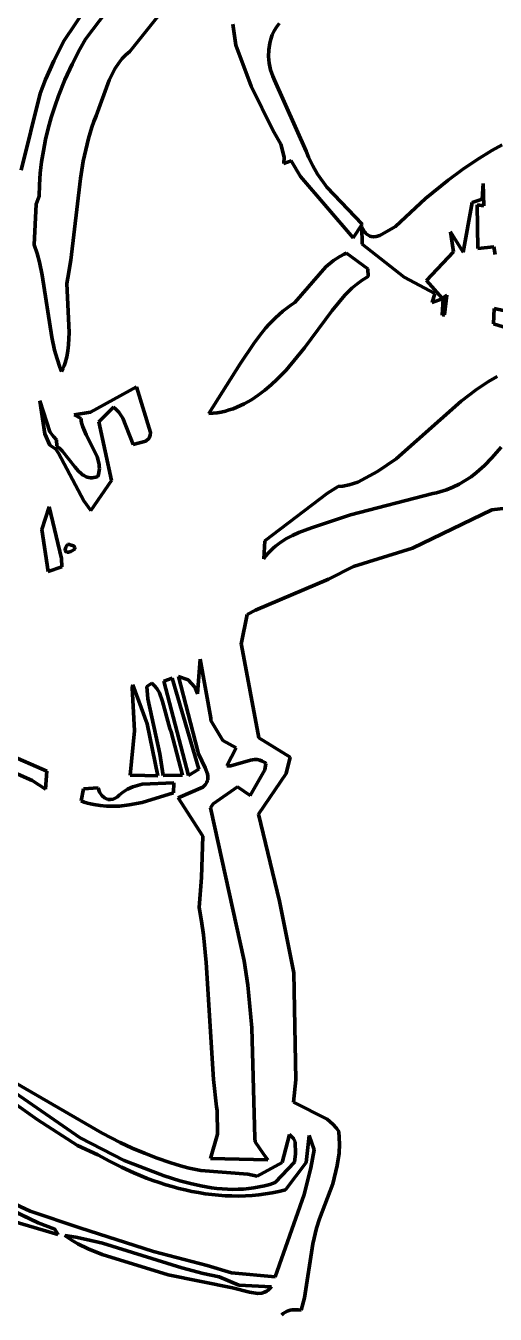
# Model space of a CAD drawing. Header units: millimetres. Extents: x 0 to 11.1, y 0 to 16.2.
# Drawn here: x 7.683 to 8.757, y 8.305 to 11.251 of the extents above; entities that cross this region are included whole.
import ezdxf

# ---------------------------------------------------------------- set-up
doc = ezdxf.new("R2010")
doc.units = ezdxf.units.MM
doc.layers.add('color#0b0b0bff', color=7, linetype='CONTINUOUS', lineweight=100)
doc.layers.add('color#ffffffff', color=7, linetype='CONTINUOUS', lineweight=100)

msp = doc.modelspace()

# ---------------------------------------------------------------- linework, layer by layer
at = {"layer": 'color#0b0b0bff'}
for p, q in [((7.7707, 11.2172), (7.8981, 11.4085)), ((7.9208, 11.3552), (7.8194, 11.2205)), ((7.9208, 11.1921), (8.0242, 11.3225)), ((8.2561, 11.248), (8.2622, 11.2563)), ((8.1564, 11.2547), (8.1632, 11.2069)), ((8.2432, 11.2207), (8.2466, 11.2302)), ((8.2466, 11.2302), (8.2509, 11.2393)), ((8.2509, 11.2393), (8.2561, 11.248)), ((7.7469, 11.1706), (7.7707, 11.2172)), ((7.8066, 11.1978), (7.7887, 11.163)), ((7.8194, 11.2205), (7.8066, 11.1978)), ((8.1632, 11.2069), (8.1982, 11.1129)), ((8.2384, 11.196), (8.2406, 11.211)), ((8.2406, 11.211), (8.2432, 11.2207)), ((7.7384, 11.1515), (7.7469, 11.1706)), ((7.8961, 11.1672), (7.9035, 11.1761)), ((7.9035, 11.1761), (7.9116, 11.1844)), ((7.9116, 11.1844), (7.9208, 11.1921)), ((8.2381, 11.1808), (8.2384, 11.196)), ((8.2395, 11.1656), (8.2381, 11.1808)), ((7.7275, 11.128), (7.7384, 11.1515)), ((7.7887, 11.163), (7.7723, 11.1274)), ((7.8736, 11.1271), (7.8866, 11.1529)), ((7.8866, 11.1529), (7.8961, 11.1672)), ((8.2427, 11.1506), (8.2395, 11.1656)), ((8.2477, 11.1361), (8.2427, 11.1506)), ((7.7152, 11.0959), (7.7275, 11.128)), ((7.7723, 11.1274), (7.7576, 11.091)), ((7.8433, 11.0449), (7.8736, 11.1271)), ((8.1982, 11.1129), (8.2478, 11.0124)), ((8.2519, 11.1268), (8.2477, 11.1361)), ((8.3243, 10.9647), (8.2519, 11.1268)), ((7.6723, 10.9207), (7.7152, 11.0959)), ((7.7576, 11.091), (7.7489, 11.0664)), ((7.7489, 11.0664), (7.741, 11.0415)), ((7.741, 11.0415), (7.734, 11.0163)), ((7.8341, 11.0194), (7.8385, 11.0322)), ((7.8385, 11.0322), (7.8433, 11.0449)), ((7.7279, 10.9909), (7.7228, 10.9653)), ((7.734, 11.0163), (7.7279, 10.9909)), ((7.8197, 10.9676), (7.8263, 10.9937)), ((7.8263, 10.9937), (7.83, 11.0066)), ((7.83, 11.0066), (7.8341, 11.0194)), ((8.2478, 11.0124), (8.2658, 10.9802)), ((7.7228, 10.9653), (7.7187, 10.9396)), ((7.8142, 10.9414), (7.8197, 10.9676)), ((8.2658, 10.9802), (8.2741, 10.9506)), ((8.3296, 10.9509), (8.3243, 10.9647)), ((8.7492, 10.9657), (8.7149, 10.9448)), ((8.7726, 10.9787), (8.7492, 10.9657)), ((7.7187, 10.9396), (7.7157, 10.9137)), ((7.8075, 10.9018), (7.8142, 10.9414)), ((8.2741, 10.9506), (8.2732, 10.9362)), ((8.2732, 10.9362), (8.2896, 10.9423)), ((8.2896, 10.9423), (8.3113, 10.9064)), ((8.339, 10.9309), (8.3296, 10.9509)), ((8.7149, 10.9448), (8.6816, 10.9222)), ((7.7157, 10.9137), (7.7138, 10.8876)), ((8.3113, 10.9064), (8.4318, 10.7658)), ((8.3499, 10.912), (8.339, 10.9309)), ((8.371, 10.8822), (8.3499, 10.912)), ((8.6816, 10.9222), (8.6491, 10.8983)), ((7.7138, 10.8876), (7.713, 10.8614)), ((7.7855, 10.7148), (7.8075, 10.9018)), ((8.4519, 10.7972), (8.371, 10.8822)), ((8.6491, 10.8983), (8.597, 10.8558)), ((8.7268, 10.8544), (8.7293, 10.8904)), ((8.7293, 10.8904), (8.7309, 10.8396)), ((7.713, 10.8614), (7.7066, 10.843)), ((8.597, 10.8558), (8.5282, 10.7921)), ((8.6833, 10.7333), (8.7038, 10.8467)), ((8.7038, 10.8467), (8.7268, 10.8544)), ((7.7066, 10.843), (7.7021, 10.7498)), ((8.7309, 10.8396), (8.7151, 10.842)), ((8.7151, 10.842), (8.7165, 10.7421)), ((8.4318, 10.7658), (8.4519, 10.7972)), ((8.4536, 10.7871), (8.4517, 10.7913)), ((8.4517, 10.7913), (8.4525, 10.7516)), ((8.4556, 10.7833), (8.4536, 10.7871)), ((8.5234, 10.7888), (8.4926, 10.7712)), ((8.5282, 10.7921), (8.5234, 10.7888)), ((8.4577, 10.7801), (8.4556, 10.7833)), ((8.46, 10.7773), (8.4577, 10.7801)), ((8.4623, 10.7749), (8.46, 10.7773)), ((8.4648, 10.773), (8.4623, 10.7749)), ((8.4673, 10.7714), (8.4648, 10.773)), ((8.4699, 10.7702), (8.4673, 10.7714)), ((8.4726, 10.7693), (8.4699, 10.7702)), ((8.4781, 10.7685), (8.4726, 10.7693)), ((8.4839, 10.7689), (8.4781, 10.7685)), ((8.4926, 10.7712), (8.4839, 10.7689)), ((8.6614, 10.734), (8.6542, 10.7798)), ((8.6542, 10.7798), (8.6833, 10.7333)), ((7.7021, 10.7498), (7.7084, 10.7302)), ((7.7084, 10.7302), (7.7137, 10.7105)), ((8.411, 10.7288), (8.4009, 10.7234)), ((8.4164, 10.7312), (8.411, 10.7288)), ((8.4651, 10.6956), (8.4164, 10.7312)), ((8.4525, 10.7516), (8.5485, 10.676)), ((8.5994, 10.6684), (8.6614, 10.734)), ((8.7165, 10.7421), (8.7536, 10.7452)), ((8.7536, 10.7452), (8.7567, 10.7282)), ((7.7137, 10.7105), (7.72, 10.6806)), ((7.779, 10.675), (7.7855, 10.7148)), ((8.3694, 10.6995), (8.2981, 10.6184)), ((8.3867, 10.714), (8.3694, 10.6995)), ((8.4009, 10.7234), (8.3867, 10.714)), ((7.72, 10.6806), (7.7419, 10.5393)), ((7.7765, 10.6618), (7.779, 10.675)), ((8.4402, 10.6605), (8.4525, 10.6696)), ((8.4525, 10.6696), (8.4657, 10.6779)), ((8.4657, 10.6779), (8.4651, 10.6956)), ((8.5485, 10.676), (8.6185, 10.6388)), ((8.6356, 10.6279), (8.5994, 10.6684)), ((7.7816, 10.5493), (7.7765, 10.6618)), ((8.4126, 10.6348), (8.4287, 10.6507)), ((8.4287, 10.6507), (8.4402, 10.6605)), ((8.6185, 10.6388), (8.6126, 10.6181)), ((8.2887, 10.612), (8.2796, 10.6053)), ((8.2981, 10.6184), (8.2887, 10.612)), ((8.3836, 10.5999), (8.4126, 10.6348)), ((8.6126, 10.6181), (8.6372, 10.6272)), ((8.6372, 10.6272), (8.635, 10.5895)), ((8.6459, 10.635), (8.6356, 10.6279)), ((8.6408, 10.5902), (8.6459, 10.635)), ((8.2543, 10.5834), (8.2464, 10.5756)), ((8.2624, 10.591), (8.2543, 10.5834)), ((8.2709, 10.5983), (8.2624, 10.591)), ((8.2796, 10.6053), (8.2709, 10.5983)), ((8.3201, 10.5143), (8.3836, 10.5999)), ((8.635, 10.5895), (8.6408, 10.5902)), ((8.7545, 10.6042), (8.7528, 10.5696)), ((8.7865, 10.5975), (8.7545, 10.6042)), ((7.7805, 10.5213), (7.7816, 10.5493)), ((8.2314, 10.5593), (8.2173, 10.5422)), ((8.2388, 10.5676), (8.2314, 10.5593)), ((8.2464, 10.5756), (8.2388, 10.5676)), ((8.7528, 10.5696), (8.837, 10.543)), ((7.7419, 10.5393), (7.7486, 10.5094)), ((7.7788, 10.5075), (7.7805, 10.5213)), ((8.204, 10.5245), (8.173, 10.478)), ((8.2173, 10.5422), (8.204, 10.5245)), ((7.7486, 10.5094), (7.7542, 10.4897)), ((7.7542, 10.4897), (7.7609, 10.4702)), ((7.7725, 10.4804), (7.7762, 10.4939)), ((7.7762, 10.4939), (7.7788, 10.5075)), ((8.278, 10.4638), (8.3201, 10.5143)), ((7.7609, 10.4702), (7.7647, 10.4605)), ((7.7647, 10.4605), (7.7676, 10.4671)), ((7.7676, 10.4671), (7.7702, 10.4737)), ((7.7702, 10.4737), (7.7725, 10.4804)), ((8.173, 10.478), (8.1015, 10.3644)), ((8.258, 10.4431), (8.278, 10.4638)), ((8.2441, 10.43), (8.258, 10.4431)), ((8.7416, 10.4375), (8.714, 10.4192)), ((8.7607, 10.4488), (8.7416, 10.4375)), ((7.9361, 10.4257), (7.8305, 10.3676)), ((7.968, 10.3209), (7.9361, 10.4257)), ((8.2067, 10.4008), (8.2145, 10.4062)), ((8.2145, 10.4062), (8.2296, 10.4176)), ((8.2296, 10.4176), (8.2441, 10.43)), ((8.714, 10.4192), (8.6788, 10.3927)), ((7.7377, 10.3226), (7.7145, 10.3936)), ((7.7145, 10.3936), (7.7261, 10.318)), ((7.85, 10.3453), (7.883, 10.3787)), ((7.883, 10.3787), (7.8886, 10.3747)), ((7.8886, 10.3747), (7.8957, 10.3676)), ((8.1392, 10.3699), (8.1482, 10.3725)), ((8.1482, 10.3725), (8.157, 10.3754)), ((8.157, 10.3754), (8.1657, 10.3788)), ((8.1657, 10.3788), (8.1742, 10.3825)), ((8.1742, 10.3825), (8.1826, 10.3866)), ((8.1826, 10.3866), (8.1908, 10.391)), ((8.1908, 10.391), (8.1988, 10.3958)), ((8.1988, 10.3958), (8.2067, 10.4008)), ((8.6788, 10.3927), (8.5299, 10.2605)), ((7.8305, 10.3676), (7.7935, 10.3617)), ((7.7935, 10.3617), (7.809, 10.353)), ((7.809, 10.353), (7.8095, 10.3482)), ((7.8095, 10.3482), (7.8104, 10.3434)), ((7.8104, 10.3434), (7.813, 10.334)), ((7.8786, 10.2116), (7.85, 10.3453)), ((7.8957, 10.3676), (7.9047, 10.3539)), ((7.9047, 10.3539), (7.9285, 10.2939)), ((8.1015, 10.3644), (8.1112, 10.365)), ((8.1112, 10.365), (8.1207, 10.3662)), ((8.1207, 10.3662), (8.13, 10.3678)), ((8.13, 10.3678), (8.1392, 10.3699)), ((7.7261, 10.318), (7.7377, 10.2917)), ((7.7457, 10.3116), (7.7377, 10.3226)), ((7.813, 10.334), (7.8208, 10.3155)), ((7.8208, 10.3155), (7.8456, 10.2662)), ((7.9646, 10.3078), (7.9674, 10.3146)), ((7.9674, 10.3146), (7.968, 10.3209)), ((7.7377, 10.2917), (7.7513, 10.2828)), ((7.7532, 10.3042), (7.7457, 10.3116)), ((7.7536, 10.2901), (7.7532, 10.3042)), ((7.76, 10.2852), (7.7536, 10.2901)), ((7.7661, 10.2793), (7.76, 10.2852)), ((7.9285, 10.2939), (7.9572, 10.3008)), ((7.9572, 10.3008), (7.9646, 10.3078)), ((8.7491, 10.2627), (8.7699, 10.2873)), ((7.7513, 10.2828), (7.7574, 10.2735)), ((7.7574, 10.2735), (7.8151, 10.1651)), ((7.7945, 10.2428), (7.7661, 10.2793)), ((7.8456, 10.2662), (7.8486, 10.2572)), ((7.8486, 10.2572), (7.8504, 10.2481)), ((8.5299, 10.2605), (8.4871, 10.232)), ((8.7321, 10.2455), (8.7491, 10.2627)), ((7.8033, 10.2327), (7.7945, 10.2428)), ((7.8095, 10.227), (7.8033, 10.2327)), ((7.8127, 10.2245), (7.8095, 10.227)), ((7.816, 10.2224), (7.8127, 10.2245)), ((7.8489, 10.2249), (7.8473, 10.2202)), ((7.8501, 10.2297), (7.8489, 10.2249)), ((7.8507, 10.2343), (7.8501, 10.2297)), ((7.8504, 10.2481), (7.8509, 10.2436)), ((7.851, 10.239), (7.8507, 10.2343)), ((7.8509, 10.2436), (7.851, 10.239)), ((8.4871, 10.232), (8.442, 10.2077)), ((8.7012, 10.2199), (8.7139, 10.2296)), ((8.7139, 10.2296), (8.7321, 10.2455)), ((7.8195, 10.2206), (7.816, 10.2224)), ((7.823, 10.2192), (7.8195, 10.2206)), ((7.8267, 10.2181), (7.823, 10.2192)), ((7.8305, 10.2175), (7.8267, 10.2181)), ((7.8345, 10.2174), (7.8305, 10.2175)), ((7.8318, 10.1424), (7.8786, 10.2116)), ((7.8386, 10.2178), (7.8345, 10.2174)), ((7.8429, 10.2187), (7.8386, 10.2178)), ((7.8473, 10.2202), (7.8429, 10.2187)), ((8.3972, 10.1977), (8.3728, 10.1823)), ((8.4076, 10.1985), (8.3972, 10.1977)), ((8.4227, 10.2014), (8.4076, 10.1985)), ((8.442, 10.2077), (8.4227, 10.2014)), ((8.6451, 10.19), (8.6599, 10.196)), ((8.6599, 10.196), (8.6742, 10.203)), ((8.6742, 10.203), (8.6879, 10.211)), ((8.6879, 10.211), (8.7012, 10.2199)), ((8.3728, 10.1823), (8.2299, 10.0733)), ((8.4256, 10.133), (8.614, 10.1816)), ((8.614, 10.1816), (8.6219, 10.1832)), ((8.6219, 10.1832), (8.6298, 10.1852)), ((8.6298, 10.1852), (8.6375, 10.1875)), ((8.6375, 10.1875), (8.6451, 10.19)), ((7.7361, 10.1507), (7.7192, 10.0992)), ((7.7643, 10.033), (7.7361, 10.1507)), ((7.8151, 10.1651), (7.8318, 10.1424)), ((8.749, 10.1439), (8.5676, 10.0566)), ((8.7935, 10.1491), (8.749, 10.1439)), ((8.3364, 10.1029), (8.4256, 10.133)), ((7.7192, 10.0992), (7.7336, 10.0034)), ((8.2664, 10.0704), (8.2794, 10.0785)), ((8.2794, 10.0785), (8.293, 10.0857)), ((8.293, 10.0857), (8.3071, 10.092)), ((8.3071, 10.092), (8.3364, 10.1029)), ((7.7734, 10.0557), (7.773, 10.0534)), ((7.773, 10.0534), (7.773, 10.0515)), ((7.773, 10.0515), (7.7735, 10.05)), ((7.7744, 10.0584), (7.7734, 10.0557)), ((7.7735, 10.05), (7.7743, 10.0488)), ((7.7743, 10.0488), (7.7755, 10.048)), ((7.776, 10.0616), (7.7744, 10.0584)), ((7.7755, 10.048), (7.7769, 10.0475)), ((7.7782, 10.0652), (7.776, 10.0616)), ((7.7827, 10.0646), (7.7782, 10.0652)), ((7.7803, 10.0473), (7.786, 10.0487)), ((7.7865, 10.0637), (7.7827, 10.0646)), ((7.786, 10.0487), (7.7913, 10.0516)), ((7.7895, 10.0628), (7.7865, 10.0637)), ((7.7917, 10.0617), (7.7895, 10.0628)), ((7.7913, 10.0516), (7.7938, 10.054)), ((7.7934, 10.0605), (7.7917, 10.0617)), ((7.7944, 10.0593), (7.7934, 10.0605)), ((7.7938, 10.054), (7.7946, 10.0553)), ((7.7949, 10.058), (7.7944, 10.0593)), ((7.7946, 10.0553), (7.795, 10.0566)), ((7.795, 10.0566), (7.7949, 10.058)), ((8.2299, 10.0733), (8.2271, 10.0321)), ((8.2372, 10.0449), (8.2426, 10.0507)), ((8.2426, 10.0507), (8.2483, 10.0561)), ((8.2483, 10.0561), (8.2541, 10.0612)), ((8.2541, 10.0612), (8.2602, 10.066)), ((8.2602, 10.066), (8.2664, 10.0704)), ((8.5676, 10.0566), (8.4321, 10.0145)), ((7.7653, 10.0138), (7.7643, 10.033)), ((7.7769, 10.0475), (7.7803, 10.0473)), ((8.2271, 10.0321), (8.232, 10.0387)), ((8.232, 10.0387), (8.2372, 10.0449)), ((7.7336, 10.0034), (7.7653, 10.0138)), ((8.4321, 10.0145), (8.3749, 9.9856)), ((8.3749, 9.9856), (8.2079, 9.9144)), ((8.1892, 9.9048), (8.1756, 9.8369)), ((8.2079, 9.9144), (8.1892, 9.9048)), ((8.1756, 9.8369), (8.1761, 9.8343)), ((8.1761, 9.8343), (8.2157, 9.6228)), ((8.0814, 9.8027), (8.0757, 9.7231)), ((8.1057, 9.6676), (8.0814, 9.8027)), ((8.0178, 9.7592), (7.9985, 9.7526)), ((8.0789, 9.5513), (8.0178, 9.7592)), ((8.054, 9.7556), (8.0319, 9.7631)), ((8.0319, 9.7631), (8.0765, 9.5926)), ((8.0694, 9.7387), (8.054, 9.7556)), ((7.9274, 9.7443), (7.9258, 9.7371)), ((7.9258, 9.7371), (7.9315, 9.639)), ((7.9602, 9.6547), (7.9274, 9.7443)), ((7.9713, 9.7476), (7.9594, 9.7403)), ((7.9594, 9.7403), (7.9617, 9.7117)), ((7.9773, 9.742), (7.9713, 9.7476)), ((7.9823, 9.7358), (7.9773, 9.742)), ((7.9884, 9.7254), (7.9823, 9.7358)), ((7.9956, 9.7061), (7.9884, 9.7254)), ((7.9985, 9.7526), (8.0551, 9.5368)), ((8.0757, 9.7231), (8.0694, 9.7387)), ((7.9617, 9.7117), (7.989, 9.5859)), ((8.0122, 9.644), (7.9956, 9.7061)), ((8.1058, 9.6626), (8.1057, 9.6676)), ((7.9315, 9.639), (7.9217, 9.5375)), ((7.9851, 9.5355), (7.9602, 9.6547)), ((8.0156, 9.6365), (8.0122, 9.644)), ((8.041, 9.537), (8.0156, 9.6365)), ((8.1333, 9.6166), (8.1058, 9.6626)), ((8.1639, 9.6), (8.1333, 9.6166)), ((8.2157, 9.6228), (8.2877, 9.5784)), ((7.7307, 9.5462), (7.6402, 9.586)), ((7.989, 9.5859), (7.9968, 9.5365)), ((8.0765, 9.5926), (8.0777, 9.5865)), ((8.0777, 9.5865), (8.0929, 9.5544)), ((8.1424, 9.5584), (8.1639, 9.6)), ((8.2877, 9.5784), (8.2781, 9.5415)), ((7.609, 9.5638), (7.6971, 9.5248)), ((8.0551, 9.5368), (8.0789, 9.5513)), ((8.0929, 9.5544), (8.0986, 9.5404)), ((8.1517, 9.559), (8.1424, 9.5584)), ((8.1965, 9.5718), (8.1517, 9.559)), ((8.1956, 9.491), (8.2299, 9.5499)), ((8.2059, 9.5731), (8.1965, 9.5718)), ((8.2121, 9.573), (8.2059, 9.5731)), ((8.218, 9.5719), (8.2121, 9.573)), ((8.2238, 9.5697), (8.218, 9.5719)), ((8.2266, 9.5682), (8.2238, 9.5697)), ((8.2294, 9.5662), (8.2266, 9.5682)), ((8.2321, 9.564), (8.2294, 9.5662)), ((8.2299, 9.5499), (8.2321, 9.564)), ((7.6971, 9.5248), (7.7281, 9.5052)), ((7.7281, 9.5052), (7.7307, 9.5462)), ((7.9217, 9.5375), (7.9252, 9.5374)), ((7.9252, 9.5374), (7.9851, 9.5355)), ((8.0213, 9.5196), (7.9489, 9.5167)), ((7.9968, 9.5365), (8.041, 9.537)), ((8.0204, 9.4971), (8.0213, 9.5196)), ((8.095, 9.5184), (8.093, 9.5156)), ((8.0967, 9.5211), (8.095, 9.5184)), ((8.0979, 9.5239), (8.0967, 9.5211)), ((8.0988, 9.5266), (8.0979, 9.5239)), ((8.0986, 9.5404), (8.0995, 9.5349)), ((8.0993, 9.5294), (8.0988, 9.5266)), ((8.0995, 9.5349), (8.0993, 9.5294)), ((8.2781, 9.5415), (8.2153, 9.4484)), ((7.8148, 9.5061), (7.8092, 9.4786)), ((7.8486, 9.5083), (7.8148, 9.5061)), ((7.8515, 9.4987), (7.8486, 9.5083)), ((7.8563, 9.4909), (7.8515, 9.4987)), ((7.8626, 9.4852), (7.8563, 9.4909)), ((7.8924, 9.4882), (7.8884, 9.4853)), ((7.8963, 9.492), (7.8924, 9.4882)), ((7.9037, 9.498), (7.8963, 9.492)), ((7.9153, 9.5052), (7.9037, 9.498)), ((7.9275, 9.5108), (7.9153, 9.5052)), ((7.9489, 9.5167), (7.9275, 9.5108)), ((7.949, 9.4749), (8.0204, 9.4971)), ((8.0875, 9.5101), (8.0314, 9.4855)), ((8.0905, 9.5128), (8.0875, 9.5101)), ((8.093, 9.5156), (8.0905, 9.5128)), ((8.1116, 9.4716), (8.1669, 9.5107)), ((8.1669, 9.5107), (8.1956, 9.491)), ((7.8092, 9.4786), (7.8163, 9.476)), ((7.8163, 9.476), (7.8236, 9.4737)), ((7.8236, 9.4737), (7.8308, 9.4718)), ((7.8308, 9.4718), (7.8381, 9.4701)), ((7.8381, 9.4701), (7.8528, 9.4677)), ((7.8528, 9.4677), (7.8675, 9.4664)), ((7.8701, 9.482), (7.8626, 9.4852)), ((7.8675, 9.4664), (7.8824, 9.4661)), ((7.8761, 9.4814), (7.8701, 9.482)), ((7.8822, 9.4824), (7.8761, 9.4814)), ((7.8884, 9.4853), (7.8822, 9.4824)), ((7.8824, 9.4661), (7.8972, 9.4667)), ((7.8972, 9.4667), (7.9194, 9.4692)), ((7.9194, 9.4692), (7.949, 9.4749)), ((8.0314, 9.4855), (8.0878, 9.3976)), ((8.105, 9.4625), (8.1116, 9.4716)), ((8.182, 9.113), (8.105, 9.4625)), ((8.2153, 9.4484), (8.263, 9.249)), ((8.0878, 9.3976), (8.0844, 9.3034)), ((8.0844, 9.3034), (8.0795, 9.2344)), ((8.0795, 9.2344), (8.0848, 9.2032)), ((8.263, 9.249), (8.296, 9.0854)), ((8.0848, 9.2032), (8.0891, 9.172)), ((8.0891, 9.172), (8.0956, 9.1092)), ((8.0956, 9.1092), (8.1123, 8.8416)), ((8.1903, 9.0574), (8.182, 9.113)), ((8.296, 9.0854), (8.3002, 8.8407)), ((8.1995, 8.9596), (8.1903, 9.0574)), ((8.2066, 8.7069), (8.1995, 8.9596)), ((7.5834, 8.8626), (7.8069, 8.7083)), ((8.1123, 8.8416), (8.1193, 8.7788)), ((8.3002, 8.8407), (8.2951, 8.7899)), ((7.7089, 8.7503), (7.589, 8.8345)), ((7.8573, 8.7183), (7.6578, 8.8345)), ((8.2951, 8.7899), (8.3722, 8.7507)), ((8.1193, 8.7788), (8.1207, 8.7705)), ((8.1207, 8.7705), (8.1209, 8.7166)), ((7.8006, 8.6903), (7.7089, 8.7503)), ((8.3722, 8.7507), (8.3851, 8.7396)), ((8.3851, 8.7396), (8.3936, 8.7299)), ((8.3936, 8.7299), (8.3985, 8.7226)), ((8.3985, 8.7226), (8.3999, 8.7082)), ((7.8069, 8.7083), (7.9074, 8.6558)), ((7.8984, 8.6976), (7.8573, 8.7183)), ((7.9263, 8.6846), (7.8984, 8.6976)), ((8.1209, 8.7166), (8.1051, 8.6605)), ((8.2071, 8.6987), (8.2066, 8.7069)), ((8.2254, 8.6724), (8.2071, 8.6987)), ((8.2857, 8.7153), (8.2693, 8.6513)), ((8.29, 8.7121), (8.2857, 8.7153)), ((8.2949, 8.7068), (8.29, 8.7121)), ((8.2989, 8.6988), (8.2949, 8.7068)), ((8.2996, 8.6711), (8.2989, 8.6988)), ((8.331, 8.7133), (8.3239, 8.6516)), ((8.3422, 8.6809), (8.331, 8.7133)), ((8.4003, 8.6939), (8.3994, 8.6726)), ((8.3999, 8.7082), (8.4003, 8.6939)), ((7.8475, 8.6693), (7.8006, 8.6903)), ((7.8743, 8.6545), (7.8475, 8.6693)), ((7.9545, 8.6726), (7.9263, 8.6846)), ((7.9831, 8.6615), (7.9545, 8.6726)), ((8.2361, 8.6575), (8.2254, 8.6724)), ((8.2971, 8.6523), (8.2996, 8.6711)), ((8.335, 8.6395), (8.3422, 8.6809)), ((8.3994, 8.6726), (8.3953, 8.6444)), ((7.9018, 8.6407), (7.8743, 8.6545)), ((7.93, 8.6278), (7.9018, 8.6407)), ((7.9074, 8.6558), (7.9996, 8.6211)), ((8.0122, 8.6515), (7.9831, 8.6615)), ((8.0269, 8.6469), (8.0122, 8.6515)), ((8.0418, 8.6426), (8.0269, 8.6469)), ((8.0567, 8.6387), (8.0418, 8.6426)), ((8.0832, 8.6332), (8.0567, 8.6387)), ((8.1051, 8.6605), (8.2361, 8.6575)), ((8.2693, 8.6513), (8.2117, 8.6204)), ((8.2532, 8.6055), (8.2971, 8.6523)), ((8.3239, 8.6516), (8.2765, 8.5893)), ((8.3198, 8.5785), (8.335, 8.6395)), ((8.3953, 8.6444), (8.3848, 8.6028)), ((7.9443, 8.6218), (7.93, 8.6278)), ((7.9587, 8.6161), (7.9443, 8.6218)), ((7.9733, 8.6107), (7.9587, 8.6161)), ((7.9879, 8.6056), (7.9733, 8.6107)), ((8.0027, 8.6009), (7.9879, 8.6056)), ((7.9996, 8.6211), (8.0352, 8.6099)), ((8.0352, 8.6099), (8.0592, 8.6035)), ((8.1906, 8.625), (8.0832, 8.6332)), ((8.2117, 8.6204), (8.1906, 8.625)), ((8.2411, 8.6016), (8.2532, 8.6055)), ((7.7109, 8.5133), (7.5307, 8.5999)), ((7.5595, 8.6017), (7.6927, 8.54)), ((8.0176, 8.5965), (8.0027, 8.6009)), ((8.0325, 8.5924), (8.0176, 8.5965)), ((8.0476, 8.5888), (8.0325, 8.5924)), ((8.0627, 8.5855), (8.0476, 8.5888)), ((8.0592, 8.6035), (8.0833, 8.5981)), ((8.0779, 8.5827), (8.0627, 8.5855)), ((8.0931, 8.5802), (8.0779, 8.5827)), ((8.0833, 8.5981), (8.0953, 8.5959)), ((8.1084, 8.5782), (8.0931, 8.5802)), ((8.0953, 8.5959), (8.1075, 8.594)), ((8.1075, 8.594), (8.1196, 8.5924)), ((8.1237, 8.5767), (8.1084, 8.5782)), ((8.1196, 8.5924), (8.1317, 8.5913)), ((8.139, 8.5756), (8.1237, 8.5767)), ((8.1317, 8.5913), (8.1439, 8.5905)), ((8.1543, 8.575), (8.139, 8.5756)), ((8.1439, 8.5905), (8.1561, 8.5902)), ((8.1697, 8.5749), (8.1543, 8.575)), ((8.1561, 8.5902), (8.1682, 8.5903)), ((8.1682, 8.5903), (8.1804, 8.5909)), ((8.185, 8.5754), (8.1697, 8.5749)), ((8.1804, 8.5909), (8.1926, 8.5919)), ((8.2003, 8.5763), (8.185, 8.5754)), ((8.1926, 8.5919), (8.2047, 8.5935)), ((8.2157, 8.5778), (8.2003, 8.5763)), ((8.2047, 8.5935), (8.2169, 8.5957)), ((8.2309, 8.5798), (8.2157, 8.5778)), ((8.2169, 8.5957), (8.229, 8.5984)), ((8.229, 8.5984), (8.2411, 8.6016)), ((8.2462, 8.5824), (8.2309, 8.5798)), ((8.2614, 8.5855), (8.2462, 8.5824)), ((8.2533, 8.3905), (8.3198, 8.5785)), ((8.2765, 8.5893), (8.2614, 8.5855)), ((8.3848, 8.6028), (8.3546, 8.5224)), ((7.6556, 8.5169), (7.7559, 8.4868)), ((7.6927, 8.54), (7.8061, 8.5023)), ((8.3546, 8.5224), (8.3475, 8.5014)), ((7.7488, 8.4989), (7.7109, 8.5133)), ((7.7551, 8.4889), (7.7488, 8.4989)), ((7.7559, 8.4868), (7.7551, 8.4889)), ((7.8061, 8.5023), (7.9748, 8.4483)), ((8.3475, 8.5014), (8.3391, 8.4656)), ((7.772, 8.4844), (7.7867, 8.4746)), ((7.797, 8.4805), (7.772, 8.4844)), ((7.7867, 8.4746), (7.8018, 8.4657)), ((7.8217, 8.4757), (7.797, 8.4805)), ((7.8018, 8.4657), (7.8252, 8.454)), ((7.8584, 8.4668), (7.8217, 8.4757)), ((8.0395, 8.4111), (7.8584, 8.4668)), ((8.3391, 8.4656), (8.3202, 8.342)), ((7.8252, 8.454), (7.8575, 8.4409)), ((7.8575, 8.4409), (8.0082, 8.395)), ((7.9748, 8.4483), (8.0974, 8.4164)), ((8.0883, 8.398), (8.0395, 8.4111)), ((8.1254, 8.39), (8.0883, 8.398)), ((8.0974, 8.4164), (8.1529, 8.3996)), ((8.1529, 8.3996), (8.2533, 8.3905)), ((8.0082, 8.395), (8.1556, 8.3649)), ((8.1704, 8.3711), (8.1254, 8.39)), ((8.2449, 8.3671), (8.1704, 8.3711)), ((8.1556, 8.3649), (8.1944, 8.3547)), ((8.1944, 8.3547), (8.2137, 8.3521)), ((8.2137, 8.3521), (8.2229, 8.353)), ((8.2229, 8.353), (8.2287, 8.3547)), ((8.2287, 8.3547), (8.2344, 8.3576)), ((8.2344, 8.3576), (8.2371, 8.3595)), ((8.2371, 8.3595), (8.2398, 8.3617)), ((8.2398, 8.3617), (8.2424, 8.3642)), ((8.2424, 8.3642), (8.2449, 8.3671)), ((8.3202, 8.342), (8.3126, 8.3136)), ((8.279, 8.3106), (8.2753, 8.3086)), ((8.283, 8.3123), (8.279, 8.3106)), ((8.2872, 8.3136), (8.283, 8.3123)), ((8.2917, 8.3145), (8.2872, 8.3136)), ((8.2965, 8.3149), (8.2917, 8.3145)), ((8.3015, 8.315), (8.2965, 8.3149)), ((8.3069, 8.3145), (8.3015, 8.315)), ((8.3126, 8.3136), (8.3069, 8.3145)), ((8.2718, 8.3062), (8.2686, 8.3036)), ((8.2753, 8.3086), (8.2718, 8.3062))]:
    msp.add_line(p, q, dxfattribs=at)
at = {"layer": 'color#ffffffff'}
for p, q in [((7.8981, 11.4085), (7.7707, 11.2172)), ((7.8194, 11.2205), (7.9208, 11.3552)), ((8.0242, 11.3225), (7.9208, 11.1921)), ((8.2622, 11.2563), (8.2561, 11.248)), ((8.1632, 11.2069), (8.1564, 11.2547)), ((8.2466, 11.2302), (8.2432, 11.2207)), ((8.2509, 11.2393), (8.2466, 11.2302)), ((8.2561, 11.248), (8.2509, 11.2393)), ((7.7707, 11.2172), (7.7469, 11.1706)), ((7.7887, 11.163), (7.8066, 11.1978)), ((7.8066, 11.1978), (7.8194, 11.2205)), ((8.1982, 11.1129), (8.1632, 11.2069)), ((8.2406, 11.211), (8.2384, 11.196)), ((8.2432, 11.2207), (8.2406, 11.211)), ((7.7469, 11.1706), (7.7384, 11.1515)), ((7.9035, 11.1761), (7.8961, 11.1672)), ((7.9116, 11.1844), (7.9035, 11.1761)), ((7.9208, 11.1921), (7.9116, 11.1844)), ((8.2384, 11.196), (8.2381, 11.1808)), ((8.2381, 11.1808), (8.2395, 11.1656)), ((7.7384, 11.1515), (7.7275, 11.128)), ((7.7723, 11.1274), (7.7887, 11.163)), ((7.8866, 11.1529), (7.8736, 11.1271)), ((7.8961, 11.1672), (7.8866, 11.1529)), ((8.2395, 11.1656), (8.2427, 11.1506)), ((8.2427, 11.1506), (8.2477, 11.1361)), ((7.7275, 11.128), (7.7152, 11.0959)), ((7.7576, 11.091), (7.7723, 11.1274)), ((7.8736, 11.1271), (7.8433, 11.0449)), ((8.2478, 11.0124), (8.1982, 11.1129)), ((8.2477, 11.1361), (8.2519, 11.1268)), ((8.2519, 11.1268), (8.3243, 10.9647)), ((7.7152, 11.0959), (7.6723, 10.9207)), ((7.7489, 11.0664), (7.7576, 11.091)), ((7.741, 11.0415), (7.7489, 11.0664)), ((7.734, 11.0163), (7.741, 11.0415)), ((7.8385, 11.0322), (7.8341, 11.0194)), ((7.8433, 11.0449), (7.8385, 11.0322)), ((7.7228, 10.9653), (7.7279, 10.9909)), ((7.7279, 10.9909), (7.734, 11.0163)), ((7.8263, 10.9937), (7.8197, 10.9676)), ((7.83, 11.0066), (7.8263, 10.9937)), ((7.8341, 11.0194), (7.83, 11.0066)), ((8.2658, 10.9802), (8.2478, 11.0124)), ((7.7187, 10.9396), (7.7228, 10.9653)), ((7.8197, 10.9676), (7.8142, 10.9414)), ((8.2741, 10.9506), (8.2658, 10.9802)), ((8.3243, 10.9647), (8.3296, 10.9509)), ((8.7149, 10.9448), (8.7492, 10.9657)), ((8.7492, 10.9657), (8.7726, 10.9787)), ((7.7157, 10.9137), (7.7187, 10.9396)), ((7.8142, 10.9414), (7.8075, 10.9018)), ((8.2732, 10.9362), (8.2741, 10.9506)), ((8.2896, 10.9423), (8.2732, 10.9362)), ((8.3113, 10.9064), (8.2896, 10.9423)), ((8.3296, 10.9509), (8.339, 10.9309)), ((8.6816, 10.9222), (8.7149, 10.9448)), ((7.7138, 10.8876), (7.7157, 10.9137)), ((8.4318, 10.7658), (8.3113, 10.9064)), ((8.339, 10.9309), (8.3499, 10.912)), ((8.3499, 10.912), (8.371, 10.8822)), ((8.6491, 10.8983), (8.6816, 10.9222)), ((7.713, 10.8614), (7.7138, 10.8876)), ((7.8075, 10.9018), (7.7855, 10.7148)), ((8.371, 10.8822), (8.4519, 10.7972)), ((8.597, 10.8558), (8.6491, 10.8983)), ((8.7293, 10.8904), (8.7268, 10.8544)), ((8.7309, 10.8396), (8.7293, 10.8904)), ((7.7066, 10.843), (7.713, 10.8614)), ((8.5282, 10.7921), (8.597, 10.8558)), ((8.7038, 10.8467), (8.6833, 10.7333)), ((8.7268, 10.8544), (8.7038, 10.8467)), ((7.7021, 10.7498), (7.7066, 10.843)), ((8.7165, 10.7421), (8.7151, 10.842)), ((8.7151, 10.842), (8.7309, 10.8396)), ((8.4519, 10.7972), (8.4318, 10.7658)), ((8.4525, 10.7516), (8.4517, 10.7913)), ((8.4517, 10.7913), (8.4536, 10.7871)), ((8.4536, 10.7871), (8.4556, 10.7833)), ((8.4926, 10.7712), (8.5234, 10.7888)), ((8.5234, 10.7888), (8.5282, 10.7921)), ((8.4556, 10.7833), (8.4577, 10.7801)), ((8.4577, 10.7801), (8.46, 10.7773)), ((8.46, 10.7773), (8.4623, 10.7749)), ((8.4623, 10.7749), (8.4648, 10.773)), ((8.4648, 10.773), (8.4673, 10.7714)), ((8.4673, 10.7714), (8.4699, 10.7702)), ((8.4699, 10.7702), (8.4726, 10.7693)), ((8.4726, 10.7693), (8.4781, 10.7685)), ((8.4781, 10.7685), (8.4839, 10.7689)), ((8.4839, 10.7689), (8.4926, 10.7712)), ((8.6833, 10.7333), (8.6542, 10.7798)), ((8.6542, 10.7798), (8.6614, 10.734)), ((7.7084, 10.7302), (7.7021, 10.7498)), ((7.7137, 10.7105), (7.7084, 10.7302)), ((8.4009, 10.7234), (8.411, 10.7288)), ((8.411, 10.7288), (8.4164, 10.7312)), ((8.4164, 10.7312), (8.4651, 10.6956)), ((8.5485, 10.676), (8.4525, 10.7516)), ((8.6614, 10.734), (8.5994, 10.6684)), ((8.7536, 10.7452), (8.7165, 10.7421)), ((8.7567, 10.7282), (8.7536, 10.7452)), ((7.72, 10.6806), (7.7137, 10.7105)), ((7.7855, 10.7148), (7.779, 10.675)), ((8.2981, 10.6184), (8.3694, 10.6995)), ((8.3694, 10.6995), (8.3867, 10.714)), ((8.3867, 10.714), (8.4009, 10.7234)), ((7.7419, 10.5393), (7.72, 10.6806)), ((7.779, 10.675), (7.7765, 10.6618)), ((8.4525, 10.6696), (8.4402, 10.6605)), ((8.4657, 10.6779), (8.4525, 10.6696)), ((8.4651, 10.6956), (8.4657, 10.6779)), ((8.6185, 10.6388), (8.5485, 10.676)), ((8.5994, 10.6684), (8.6356, 10.6279)), ((7.7765, 10.6618), (7.7816, 10.5493)), ((8.4287, 10.6507), (8.4126, 10.6348)), ((8.4402, 10.6605), (8.4287, 10.6507)), ((8.6126, 10.6181), (8.6185, 10.6388)), ((8.2796, 10.6053), (8.2887, 10.612)), ((8.2887, 10.612), (8.2981, 10.6184)), ((8.4126, 10.6348), (8.3836, 10.5999)), ((8.6372, 10.6272), (8.6126, 10.6181)), ((8.635, 10.5895), (8.6372, 10.6272)), ((8.6356, 10.6279), (8.6459, 10.635)), ((8.6459, 10.635), (8.6408, 10.5902)), ((8.2464, 10.5756), (8.2543, 10.5834)), ((8.2543, 10.5834), (8.2624, 10.591)), ((8.2624, 10.591), (8.2709, 10.5983)), ((8.2709, 10.5983), (8.2796, 10.6053)), ((8.3836, 10.5999), (8.3201, 10.5143)), ((8.6408, 10.5902), (8.635, 10.5895)), ((8.7528, 10.5696), (8.7545, 10.6042)), ((8.7545, 10.6042), (8.7865, 10.5975)), ((7.7816, 10.5493), (7.7805, 10.5213)), ((8.2173, 10.5422), (8.2314, 10.5593)), ((8.2314, 10.5593), (8.2388, 10.5676)), ((8.2388, 10.5676), (8.2464, 10.5756)), ((8.837, 10.543), (8.7528, 10.5696)), ((7.7486, 10.5094), (7.7419, 10.5393)), ((7.7805, 10.5213), (7.7788, 10.5075)), ((8.173, 10.478), (8.204, 10.5245)), ((8.204, 10.5245), (8.2173, 10.5422)), ((7.7542, 10.4897), (7.7486, 10.5094)), ((7.7609, 10.4702), (7.7542, 10.4897)), ((7.7762, 10.4939), (7.7725, 10.4804)), ((7.7788, 10.5075), (7.7762, 10.4939)), ((8.3201, 10.5143), (8.278, 10.4638)), ((7.7647, 10.4605), (7.7609, 10.4702)), ((7.7676, 10.4671), (7.7647, 10.4605)), ((7.7702, 10.4737), (7.7676, 10.4671)), ((7.7725, 10.4804), (7.7702, 10.4737)), ((8.1015, 10.3644), (8.173, 10.478)), ((8.278, 10.4638), (8.258, 10.4431)), ((8.258, 10.4431), (8.2441, 10.43)), ((8.714, 10.4192), (8.7416, 10.4375)), ((8.7416, 10.4375), (8.7607, 10.4488)), ((7.8305, 10.3676), (7.9361, 10.4257)), ((7.9361, 10.4257), (7.968, 10.3209)), ((8.2145, 10.4062), (8.2067, 10.4008)), ((8.2296, 10.4176), (8.2145, 10.4062)), ((8.2441, 10.43), (8.2296, 10.4176)), ((8.6788, 10.3927), (8.714, 10.4192)), ((7.7261, 10.318), (7.7145, 10.3936)), ((7.7145, 10.3936), (7.7377, 10.3226)), ((7.883, 10.3787), (7.85, 10.3453)), ((7.8886, 10.3747), (7.883, 10.3787)), ((7.8957, 10.3676), (7.8886, 10.3747)), ((8.1482, 10.3725), (8.1392, 10.3699)), ((8.157, 10.3754), (8.1482, 10.3725)), ((8.1657, 10.3788), (8.157, 10.3754)), ((8.1742, 10.3825), (8.1657, 10.3788)), ((8.1826, 10.3866), (8.1742, 10.3825)), ((8.1908, 10.391), (8.1826, 10.3866)), ((8.1988, 10.3958), (8.1908, 10.391)), ((8.2067, 10.4008), (8.1988, 10.3958)), ((8.5299, 10.2605), (8.6788, 10.3927)), ((7.7935, 10.3617), (7.8305, 10.3676)), ((7.809, 10.353), (7.7935, 10.3617)), ((7.8095, 10.3482), (7.809, 10.353)), ((7.8104, 10.3434), (7.8095, 10.3482)), ((7.813, 10.334), (7.8104, 10.3434)), ((7.85, 10.3453), (7.8786, 10.2116)), ((7.9047, 10.3539), (7.8957, 10.3676)), ((7.9285, 10.2939), (7.9047, 10.3539)), ((8.1112, 10.365), (8.1015, 10.3644)), ((8.1207, 10.3662), (8.1112, 10.365)), ((8.13, 10.3678), (8.1207, 10.3662)), ((8.1392, 10.3699), (8.13, 10.3678)), ((7.7377, 10.2917), (7.7261, 10.318)), ((7.7377, 10.3226), (7.7457, 10.3116)), ((7.8208, 10.3155), (7.813, 10.334)), ((7.8456, 10.2662), (7.8208, 10.3155)), ((7.9674, 10.3146), (7.9646, 10.3078)), ((7.968, 10.3209), (7.9674, 10.3146)), ((7.7513, 10.2828), (7.7377, 10.2917)), ((7.7457, 10.3116), (7.7532, 10.3042)), ((7.7532, 10.3042), (7.7536, 10.2901)), ((7.7536, 10.2901), (7.76, 10.2852)), ((7.76, 10.2852), (7.7661, 10.2793)), ((7.9572, 10.3008), (7.9285, 10.2939)), ((7.9646, 10.3078), (7.9572, 10.3008)), ((8.7699, 10.2873), (8.7491, 10.2627)), ((7.7574, 10.2735), (7.7513, 10.2828)), ((7.8151, 10.1651), (7.7574, 10.2735)), ((7.7661, 10.2793), (7.7945, 10.2428)), ((7.8486, 10.2572), (7.8456, 10.2662)), ((7.8504, 10.2481), (7.8486, 10.2572)), ((8.4871, 10.232), (8.5299, 10.2605)), ((8.7491, 10.2627), (8.7321, 10.2455)), ((7.7945, 10.2428), (7.8033, 10.2327)), ((7.8033, 10.2327), (7.8095, 10.227)), ((7.8095, 10.227), (7.8127, 10.2245)), ((7.8127, 10.2245), (7.816, 10.2224)), ((7.8473, 10.2202), (7.8489, 10.2249)), ((7.8489, 10.2249), (7.8501, 10.2297)), ((7.8501, 10.2297), (7.8507, 10.2343)), ((7.8509, 10.2436), (7.8504, 10.2481)), ((7.8507, 10.2343), (7.851, 10.239)), ((7.851, 10.239), (7.8509, 10.2436)), ((8.442, 10.2077), (8.4871, 10.232)), ((8.7139, 10.2296), (8.7012, 10.2199)), ((8.7321, 10.2455), (8.7139, 10.2296)), ((7.816, 10.2224), (7.8195, 10.2206)), ((7.8195, 10.2206), (7.823, 10.2192)), ((7.823, 10.2192), (7.8267, 10.2181)), ((7.8267, 10.2181), (7.8305, 10.2175)), ((7.8305, 10.2175), (7.8345, 10.2174)), ((7.8786, 10.2116), (7.8318, 10.1424)), ((7.8345, 10.2174), (7.8386, 10.2178)), ((7.8386, 10.2178), (7.8429, 10.2187)), ((7.8429, 10.2187), (7.8473, 10.2202)), ((8.3728, 10.1823), (8.3972, 10.1977)), ((8.3972, 10.1977), (8.4076, 10.1985)), ((8.4076, 10.1985), (8.4227, 10.2014)), ((8.4227, 10.2014), (8.442, 10.2077)), ((8.6599, 10.196), (8.6451, 10.19)), ((8.6742, 10.203), (8.6599, 10.196)), ((8.6879, 10.211), (8.6742, 10.203)), ((8.7012, 10.2199), (8.6879, 10.211)), ((8.2299, 10.0733), (8.3728, 10.1823)), ((8.614, 10.1816), (8.4256, 10.133)), ((8.6219, 10.1832), (8.614, 10.1816)), ((8.6298, 10.1852), (8.6219, 10.1832)), ((8.6375, 10.1875), (8.6298, 10.1852)), ((8.6451, 10.19), (8.6375, 10.1875)), ((7.7192, 10.0992), (7.7361, 10.1507)), ((7.7361, 10.1507), (7.7643, 10.033)), ((7.8318, 10.1424), (7.8151, 10.1651)), ((8.5676, 10.0566), (8.749, 10.1439)), ((8.749, 10.1439), (8.7935, 10.1491)), ((8.4256, 10.133), (8.3364, 10.1029)), ((7.7336, 10.0034), (7.7192, 10.0992)), ((8.2794, 10.0785), (8.2664, 10.0704)), ((8.293, 10.0857), (8.2794, 10.0785)), ((8.3071, 10.092), (8.293, 10.0857)), ((8.3364, 10.1029), (8.3071, 10.092)), ((7.773, 10.0534), (7.7734, 10.0557)), ((7.773, 10.0515), (7.773, 10.0534)), ((7.7735, 10.05), (7.773, 10.0515)), ((7.7734, 10.0557), (7.7744, 10.0584)), ((7.7743, 10.0488), (7.7735, 10.05)), ((7.7755, 10.048), (7.7743, 10.0488)), ((7.7744, 10.0584), (7.776, 10.0616)), ((7.7769, 10.0475), (7.7755, 10.048)), ((7.776, 10.0616), (7.7782, 10.0652)), ((7.7782, 10.0652), (7.7827, 10.0646)), ((7.786, 10.0487), (7.7803, 10.0473)), ((7.7827, 10.0646), (7.7865, 10.0637)), ((7.7913, 10.0516), (7.786, 10.0487)), ((7.7865, 10.0637), (7.7895, 10.0628)), ((7.7895, 10.0628), (7.7917, 10.0617)), ((7.7938, 10.054), (7.7913, 10.0516)), ((7.7917, 10.0617), (7.7934, 10.0605)), ((7.7934, 10.0605), (7.7944, 10.0593)), ((7.7946, 10.0553), (7.7938, 10.054)), ((7.7944, 10.0593), (7.7949, 10.058)), ((7.795, 10.0566), (7.7946, 10.0553)), ((7.7949, 10.058), (7.795, 10.0566)), ((8.2271, 10.0321), (8.2299, 10.0733)), ((8.2426, 10.0507), (8.2372, 10.0449)), ((8.2483, 10.0561), (8.2426, 10.0507)), ((8.2541, 10.0612), (8.2483, 10.0561)), ((8.2602, 10.066), (8.2541, 10.0612)), ((8.2664, 10.0704), (8.2602, 10.066)), ((8.4321, 10.0145), (8.5676, 10.0566)), ((7.7643, 10.033), (7.7653, 10.0138)), ((7.7803, 10.0473), (7.7769, 10.0475)), ((8.232, 10.0387), (8.2271, 10.0321)), ((8.2372, 10.0449), (8.232, 10.0387)), ((7.7653, 10.0138), (7.7336, 10.0034)), ((8.3749, 9.9856), (8.4321, 10.0145)), ((8.2079, 9.9144), (8.3749, 9.9856)), ((8.1756, 9.8369), (8.1892, 9.9048)), ((8.1892, 9.9048), (8.2079, 9.9144)), ((8.1761, 9.8343), (8.1756, 9.8369)), ((8.2157, 9.6228), (8.1761, 9.8343)), ((8.0757, 9.7231), (8.0814, 9.8027)), ((8.0814, 9.8027), (8.1057, 9.6676)), ((7.9985, 9.7526), (8.0178, 9.7592)), ((8.0178, 9.7592), (8.0789, 9.5513)), ((8.0765, 9.5926), (8.0319, 9.7631)), ((8.0319, 9.7631), (8.054, 9.7556)), ((8.054, 9.7556), (8.0694, 9.7387)), ((7.9258, 9.7371), (7.9274, 9.7443)), ((7.9315, 9.639), (7.9258, 9.7371)), ((7.9274, 9.7443), (7.9602, 9.6547)), ((7.9594, 9.7403), (7.9713, 9.7476)), ((7.9617, 9.7117), (7.9594, 9.7403)), ((7.9713, 9.7476), (7.9773, 9.742)), ((7.9773, 9.742), (7.9823, 9.7358)), ((7.9823, 9.7358), (7.9884, 9.7254)), ((7.9884, 9.7254), (7.9956, 9.7061)), ((8.0551, 9.5368), (7.9985, 9.7526)), ((8.0694, 9.7387), (8.0757, 9.7231)), ((7.989, 9.5859), (7.9617, 9.7117)), ((7.9956, 9.7061), (8.0122, 9.644)), ((8.1057, 9.6676), (8.1058, 9.6626)), ((7.9217, 9.5375), (7.9315, 9.639)), ((7.9602, 9.6547), (7.9851, 9.5355)), ((8.0122, 9.644), (8.0156, 9.6365)), ((8.0156, 9.6365), (8.041, 9.537)), ((8.1058, 9.6626), (8.1333, 9.6166)), ((8.1333, 9.6166), (8.1639, 9.6)), ((8.2877, 9.5784), (8.2157, 9.6228)), ((7.6402, 9.586), (7.7307, 9.5462)), ((7.9968, 9.5365), (7.989, 9.5859)), ((8.0777, 9.5865), (8.0765, 9.5926)), ((8.0929, 9.5544), (8.0777, 9.5865)), ((8.1639, 9.6), (8.1424, 9.5584)), ((8.2781, 9.5415), (8.2877, 9.5784)), ((7.6971, 9.5248), (7.609, 9.5638)), ((8.0789, 9.5513), (8.0551, 9.5368)), ((8.0986, 9.5404), (8.0929, 9.5544)), ((8.1424, 9.5584), (8.1517, 9.559)), ((8.1517, 9.559), (8.1965, 9.5718)), ((8.2299, 9.5499), (8.1956, 9.491)), ((8.1965, 9.5718), (8.2059, 9.5731)), ((8.2059, 9.5731), (8.2121, 9.573)), ((8.2121, 9.573), (8.218, 9.5719)), ((8.218, 9.5719), (8.2238, 9.5697)), ((8.2238, 9.5697), (8.2266, 9.5682)), ((8.2266, 9.5682), (8.2294, 9.5662)), ((8.2294, 9.5662), (8.2321, 9.564)), ((8.2321, 9.564), (8.2299, 9.5499)), ((7.7281, 9.5052), (7.6971, 9.5248)), ((7.7307, 9.5462), (7.7281, 9.5052)), ((7.9252, 9.5374), (7.9217, 9.5375)), ((7.9851, 9.5355), (7.9252, 9.5374)), ((7.9489, 9.5167), (8.0213, 9.5196)), ((8.041, 9.537), (7.9968, 9.5365)), ((8.0213, 9.5196), (8.0204, 9.4971)), ((8.093, 9.5156), (8.095, 9.5184)), ((8.095, 9.5184), (8.0967, 9.5211)), ((8.0967, 9.5211), (8.0979, 9.5239)), ((8.0979, 9.5239), (8.0988, 9.5266)), ((8.0995, 9.5349), (8.0986, 9.5404)), ((8.0988, 9.5266), (8.0993, 9.5294)), ((8.0993, 9.5294), (8.0995, 9.5349)), ((8.2153, 9.4484), (8.2781, 9.5415)), ((7.8092, 9.4786), (7.8148, 9.5061)), ((7.8148, 9.5061), (7.8486, 9.5083)), ((7.8486, 9.5083), (7.8515, 9.4987)), ((7.8515, 9.4987), (7.8563, 9.4909)), ((7.8563, 9.4909), (7.8626, 9.4852)), ((7.8884, 9.4853), (7.8924, 9.4882)), ((7.8924, 9.4882), (7.8963, 9.492)), ((7.8963, 9.492), (7.9037, 9.498)), ((7.9037, 9.498), (7.9153, 9.5052)), ((7.9153, 9.5052), (7.9275, 9.5108)), ((7.9275, 9.5108), (7.9489, 9.5167)), ((8.0204, 9.4971), (7.949, 9.4749)), ((8.0314, 9.4855), (8.0875, 9.5101)), ((8.0875, 9.5101), (8.0905, 9.5128)), ((8.0905, 9.5128), (8.093, 9.5156)), ((8.1669, 9.5107), (8.1116, 9.4716)), ((8.1956, 9.491), (8.1669, 9.5107)), ((7.8163, 9.476), (7.8092, 9.4786)), ((7.8236, 9.4737), (7.8163, 9.476)), ((7.8308, 9.4718), (7.8236, 9.4737)), ((7.8381, 9.4701), (7.8308, 9.4718)), ((7.8528, 9.4677), (7.8381, 9.4701)), ((7.8675, 9.4664), (7.8528, 9.4677)), ((7.8626, 9.4852), (7.8701, 9.482)), ((7.8824, 9.4661), (7.8675, 9.4664)), ((7.8701, 9.482), (7.8761, 9.4814)), ((7.8761, 9.4814), (7.8822, 9.4824)), ((7.8822, 9.4824), (7.8884, 9.4853)), ((7.8972, 9.4667), (7.8824, 9.4661)), ((7.9194, 9.4692), (7.8972, 9.4667)), ((7.949, 9.4749), (7.9194, 9.4692)), ((8.0878, 9.3976), (8.0314, 9.4855)), ((8.1116, 9.4716), (8.105, 9.4625)), ((8.105, 9.4625), (8.182, 9.113)), ((8.263, 9.249), (8.2153, 9.4484)), ((8.0844, 9.3034), (8.0878, 9.3976)), ((8.0795, 9.2344), (8.0844, 9.3034)), ((8.0848, 9.2032), (8.0795, 9.2344)), ((8.296, 9.0854), (8.263, 9.249)), ((8.0891, 9.172), (8.0848, 9.2032)), ((8.0956, 9.1092), (8.0891, 9.172)), ((8.1123, 8.8416), (8.0956, 9.1092)), ((8.182, 9.113), (8.1903, 9.0574)), ((8.3002, 8.8407), (8.296, 9.0854)), ((8.1903, 9.0574), (8.1995, 8.9596)), ((8.1995, 8.9596), (8.2066, 8.7069)), ((7.8069, 8.7083), (7.5834, 8.8626)), ((8.1193, 8.7788), (8.1123, 8.8416)), ((8.2951, 8.7899), (8.3002, 8.8407)), ((7.589, 8.8345), (7.7089, 8.7503)), ((7.6578, 8.8345), (7.8573, 8.7183)), ((8.3722, 8.7507), (8.2951, 8.7899)), ((8.1207, 8.7705), (8.1193, 8.7788)), ((8.1209, 8.7166), (8.1207, 8.7705)), ((7.7089, 8.7503), (7.8006, 8.6903)), ((8.3851, 8.7396), (8.3722, 8.7507)), ((8.3936, 8.7299), (8.3851, 8.7396)), ((8.3985, 8.7226), (8.3936, 8.7299)), ((8.3999, 8.7082), (8.3985, 8.7226)), ((7.9074, 8.6558), (7.8069, 8.7083)), ((7.8573, 8.7183), (7.8984, 8.6976)), ((7.8984, 8.6976), (7.9263, 8.6846)), ((8.1051, 8.6605), (8.1209, 8.7166)), ((8.2066, 8.7069), (8.2071, 8.6987)), ((8.2071, 8.6987), (8.2254, 8.6724)), ((8.2693, 8.6513), (8.2857, 8.7153)), ((8.2857, 8.7153), (8.29, 8.7121)), ((8.29, 8.7121), (8.2949, 8.7068)), ((8.2949, 8.7068), (8.2989, 8.6988)), ((8.2989, 8.6988), (8.2996, 8.6711)), ((8.3239, 8.6516), (8.331, 8.7133)), ((8.331, 8.7133), (8.3422, 8.6809)), ((8.3994, 8.6726), (8.4003, 8.6939)), ((8.4003, 8.6939), (8.3999, 8.7082)), ((7.8006, 8.6903), (7.8475, 8.6693)), ((7.8475, 8.6693), (7.8743, 8.6545)), ((7.9263, 8.6846), (7.9545, 8.6726)), ((7.9545, 8.6726), (7.9831, 8.6615)), ((8.2254, 8.6724), (8.2361, 8.6575)), ((8.2996, 8.6711), (8.2971, 8.6523)), ((8.3422, 8.6809), (8.335, 8.6395)), ((8.3953, 8.6444), (8.3994, 8.6726)), ((7.8743, 8.6545), (7.9018, 8.6407)), ((7.9018, 8.6407), (7.93, 8.6278)), ((7.9996, 8.6211), (7.9074, 8.6558)), ((7.9831, 8.6615), (8.0122, 8.6515)), ((8.0122, 8.6515), (8.0269, 8.6469)), ((8.0269, 8.6469), (8.0418, 8.6426)), ((8.0418, 8.6426), (8.0567, 8.6387)), ((8.0567, 8.6387), (8.0832, 8.6332)), ((8.2361, 8.6575), (8.1051, 8.6605)), ((8.2117, 8.6204), (8.2693, 8.6513)), ((8.2971, 8.6523), (8.2532, 8.6055)), ((8.2765, 8.5893), (8.3239, 8.6516)), ((8.335, 8.6395), (8.3198, 8.5785)), ((8.3848, 8.6028), (8.3953, 8.6444)), ((7.93, 8.6278), (7.9443, 8.6218)), ((7.9443, 8.6218), (7.9587, 8.6161)), ((7.9587, 8.6161), (7.9733, 8.6107)), ((7.9733, 8.6107), (7.9879, 8.6056)), ((7.9879, 8.6056), (8.0027, 8.6009)), ((8.0352, 8.6099), (7.9996, 8.6211)), ((8.0592, 8.6035), (8.0352, 8.6099)), ((8.0832, 8.6332), (8.1906, 8.625)), ((8.1906, 8.625), (8.2117, 8.6204)), ((8.2532, 8.6055), (8.2411, 8.6016)), ((7.5307, 8.5999), (7.7109, 8.5133)), ((7.6927, 8.54), (7.5595, 8.6017)), ((8.0027, 8.6009), (8.0176, 8.5965)), ((8.0176, 8.5965), (8.0325, 8.5924)), ((8.0325, 8.5924), (8.0476, 8.5888)), ((8.0476, 8.5888), (8.0627, 8.5855)), ((8.0833, 8.5981), (8.0592, 8.6035)), ((8.0627, 8.5855), (8.0779, 8.5827)), ((8.0779, 8.5827), (8.0931, 8.5802)), ((8.0953, 8.5959), (8.0833, 8.5981)), ((8.0931, 8.5802), (8.1084, 8.5782)), ((8.1075, 8.594), (8.0953, 8.5959)), ((8.1196, 8.5924), (8.1075, 8.594)), ((8.1084, 8.5782), (8.1237, 8.5767)), ((8.1317, 8.5913), (8.1196, 8.5924)), ((8.1237, 8.5767), (8.139, 8.5756)), ((8.1439, 8.5905), (8.1317, 8.5913)), ((8.139, 8.5756), (8.1543, 8.575)), ((8.1561, 8.5902), (8.1439, 8.5905)), ((8.1543, 8.575), (8.1697, 8.5749)), ((8.1682, 8.5903), (8.1561, 8.5902)), ((8.1804, 8.5909), (8.1682, 8.5903)), ((8.1697, 8.5749), (8.185, 8.5754)), ((8.1926, 8.5919), (8.1804, 8.5909)), ((8.185, 8.5754), (8.2003, 8.5763)), ((8.2047, 8.5935), (8.1926, 8.5919)), ((8.2003, 8.5763), (8.2157, 8.5778)), ((8.2169, 8.5957), (8.2047, 8.5935)), ((8.2157, 8.5778), (8.2309, 8.5798)), ((8.229, 8.5984), (8.2169, 8.5957)), ((8.2411, 8.6016), (8.229, 8.5984)), ((8.2309, 8.5798), (8.2462, 8.5824)), ((8.2462, 8.5824), (8.2614, 8.5855)), ((8.3198, 8.5785), (8.2533, 8.3905)), ((8.2614, 8.5855), (8.2765, 8.5893)), ((8.3546, 8.5224), (8.3848, 8.6028)), ((7.7559, 8.4868), (7.6556, 8.5169)), ((7.8061, 8.5023), (7.6927, 8.54)), ((8.3475, 8.5014), (8.3546, 8.5224)), ((7.7109, 8.5133), (7.7488, 8.4989)), ((7.7488, 8.4989), (7.7551, 8.4889)), ((7.7551, 8.4889), (7.7559, 8.4868)), ((7.9748, 8.4483), (7.8061, 8.5023)), ((8.3391, 8.4656), (8.3475, 8.5014)), ((7.772, 8.4844), (7.797, 8.4805)), ((7.7867, 8.4746), (7.772, 8.4844)), ((7.8018, 8.4657), (7.7867, 8.4746)), ((7.797, 8.4805), (7.8217, 8.4757)), ((7.8252, 8.454), (7.8018, 8.4657)), ((7.8217, 8.4757), (7.8584, 8.4668)), ((7.8584, 8.4668), (8.0395, 8.4111)), ((8.3202, 8.342), (8.3391, 8.4656)), ((7.8575, 8.4409), (7.8252, 8.454)), ((8.0082, 8.395), (7.8575, 8.4409)), ((8.0974, 8.4164), (7.9748, 8.4483)), ((8.0395, 8.4111), (8.0883, 8.398)), ((8.0883, 8.398), (8.1254, 8.39)), ((8.1529, 8.3996), (8.0974, 8.4164)), ((8.2533, 8.3905), (8.1529, 8.3996)), ((8.1556, 8.3649), (8.0082, 8.395)), ((8.1254, 8.39), (8.1704, 8.3711)), ((8.1704, 8.3711), (8.2449, 8.3671)), ((8.1944, 8.3547), (8.1556, 8.3649)), ((8.2137, 8.3521), (8.1944, 8.3547)), ((8.2229, 8.353), (8.2137, 8.3521)), ((8.2287, 8.3547), (8.2229, 8.353)), ((8.2344, 8.3576), (8.2287, 8.3547)), ((8.2371, 8.3595), (8.2344, 8.3576)), ((8.2398, 8.3617), (8.2371, 8.3595)), ((8.2424, 8.3642), (8.2398, 8.3617)), ((8.2449, 8.3671), (8.2424, 8.3642)), ((8.3126, 8.3136), (8.3202, 8.342)), ((8.2753, 8.3086), (8.279, 8.3106)), ((8.279, 8.3106), (8.283, 8.3123)), ((8.283, 8.3123), (8.2872, 8.3136)), ((8.2872, 8.3136), (8.2917, 8.3145)), ((8.2917, 8.3145), (8.2965, 8.3149)), ((8.2965, 8.3149), (8.3015, 8.315)), ((8.3015, 8.315), (8.3069, 8.3145)), ((8.3069, 8.3145), (8.3126, 8.3136)), ((8.2686, 8.3036), (8.2718, 8.3062)), ((8.2718, 8.3062), (8.2753, 8.3086))]:
    msp.add_line(p, q, dxfattribs=at)

doc.saveas('drawing.dxf')
